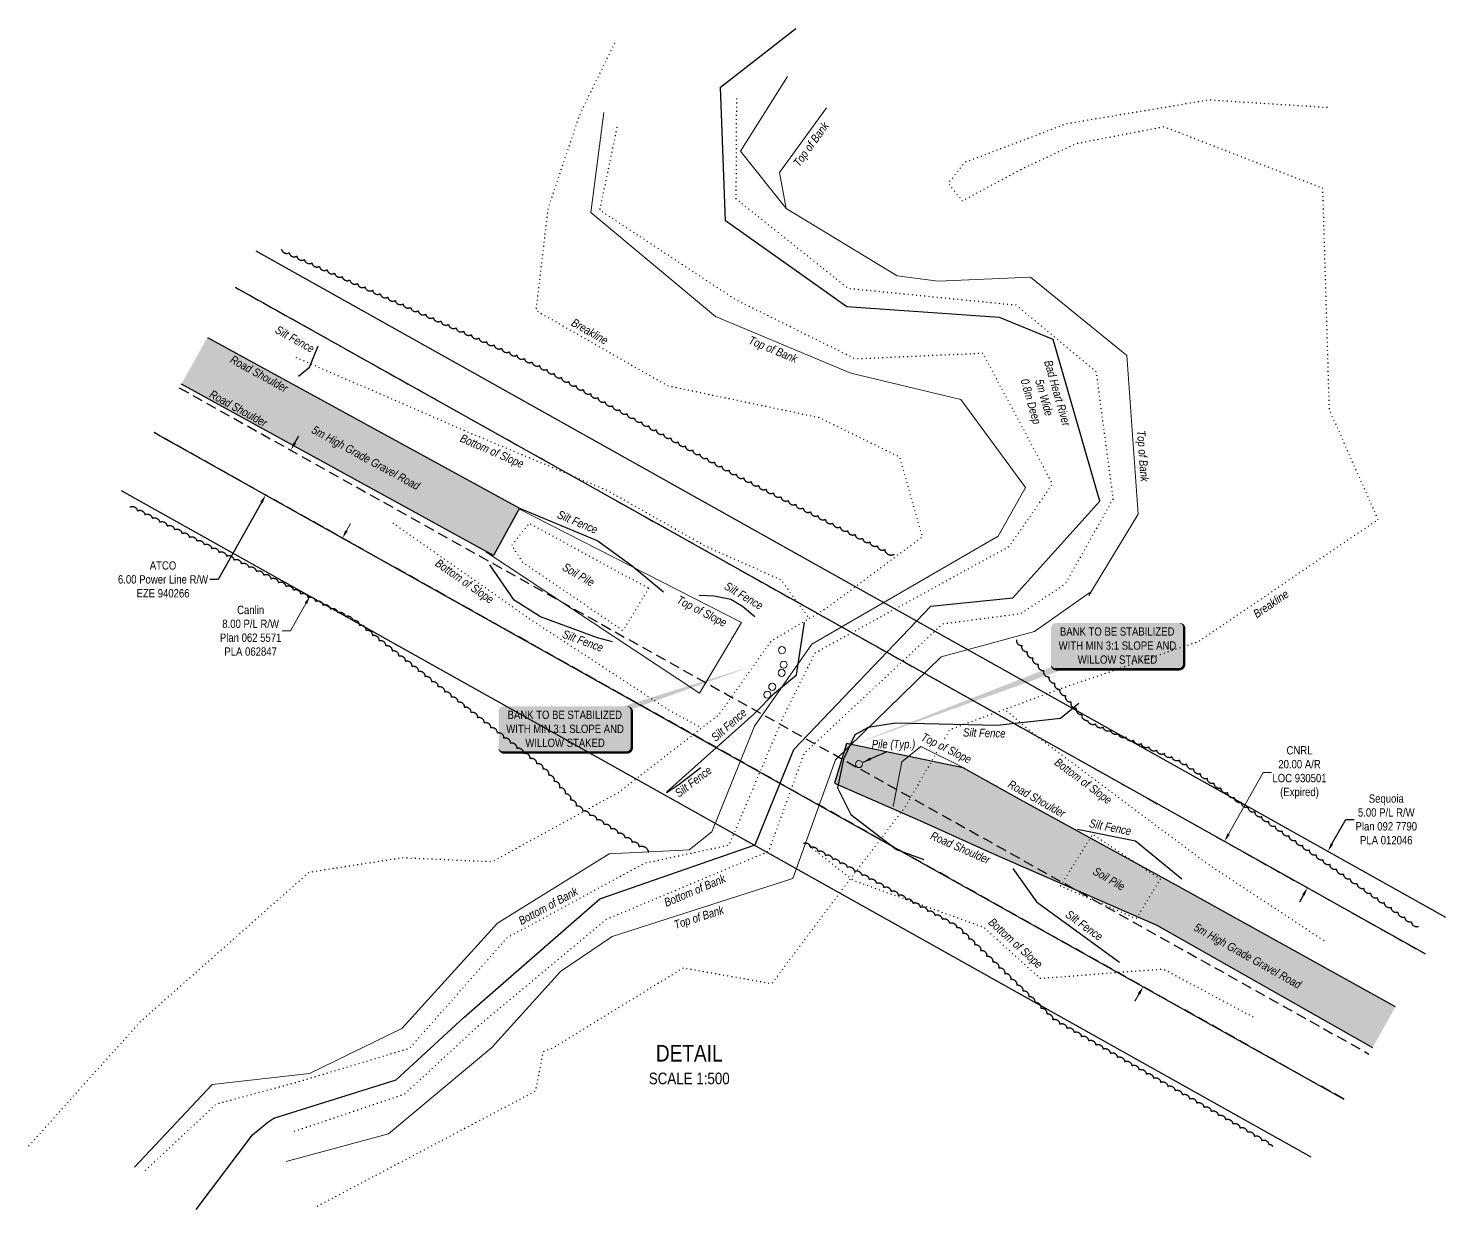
# Model space of a CAD drawing. Extents: x 399328 to 402848, y 6150264 to 6152192.
# Drawn here: x 399328 to 401030, y 6150264 to 6151683 of the extents above; entities that cross this region are included whole.
import ezdxf

# ---------------------------------------------------------------- set-up
doc = ezdxf.new("R2010")
doc.units = 0
doc.header["$LTSCALE"] = 5
doc.header["$PDSIZE"] = 0.5
for name, pattern in [('0', [1, 1, 0]), ('foc-ACCESSROAD', [3.75, 2.5, -1.25]), ('foc-FLOWLINE', [3.75, 2.5, -1.25]), ('foc-TOPO', [1, 0.2, -0.8])]:
    doc.linetypes.add(name, pattern=pattern)
doc.layers.get('Defpoints').update_dxf_attribs({"color": 9})
for name, color, linetype in [('AS-FENCE', 48, 'foc-FENCE'), ('AS-ROADS', 254, 'Continuous'), ('C-AR', 13, 'foc-ACCESSROAD'), ('CG-NOTES', 7, 'Continuous'), ('DETAIL-T', 7, 'Continuous'), ('F-EZE', 190, 'foc-FLOWLINE'), ('F-RW', 190, 'Continuous'), ('T-BUSH', 110, '0'), ('T-CREEK', 160, 'Continuous'), ('T-LOW-AREA', 48, 'foc-TOPO'), ('T-WATER-T', 170, 'Continuous')]:
    doc.layers.add(name, color=color, linetype=linetype)
for name, color, linetype, lineweight in [('AS-GENERAL', 48, 'Continuous', 18), ('C-AR-T', 13, 'Continuous', 9), ('F-RW-T', 190, 'Continuous', 9), ('T-TEXT', 48, 'Continuous', 18)]:
    doc.layers.add(name, color=color, linetype=linetype, lineweight=lineweight)
doc.styles.add('175L', font='ARIALN.TTF', dxfattribs={"height": 20})
doc.styles.add('80', font='ARIALN.TTF', dxfattribs={"height": 10})
doc.styles.add('80CG', font='ARIALN.TTF', dxfattribs={"height": 10})
doc.styles.add('foc-LtypeFont', font='ARIALN.TTF', dxfattribs={"height": 7.35})
doc.linetypes.add('foc-FENCE', pattern='A,10,-1,["X",foc-LtypeFont,S=0.2,R=0,X=-0.625,Y=-0.75],-1.24', length=12.24)
doc.linetypes.add('foc-TOPO-flowdirection-NOLINE', pattern='A,0,[">",foc-LtypeFont,S=0.3,R=0,X=0,Y=-0.945],-20,[">",foc-LtypeFont,S=0.3,R=0,X=0,Y=-0.945],0', length=20)
doc.dimstyles.new('Compass 5 000', dxfattribs={"dimscale": 5, "dimtxt": 9, "dimasz": 2, "dimexe": 0.2, "dimexo": 0.0625, "dimgap": 0.5, "dimtad": 0, "dimtih": 1, "dimtoh": 1, "dimzin": 0, "dimdsep": 46, "dimtxsty": '80CG', "dimcen": 0.1, "dimse1": 1, "dimse2": 1, "dimclrd": 256, "dimclrt": 256, "dimaunit": 1, "dimadec": 4, "dimazin": 0, "dimtfac": 0.06, "dimtofl": 0, "dimtmove": 0, "dimatfit": 1, "dimfxl": 0.2, "dimtolj": 1, "dimtzin": 0, "dimlwd": -1, "dimarcsym": 0})

# ---------------------------------------------------------------- blocks, each defined once
blk = doc.blocks.new('*D460')
at = {"layer": 'Defpoints', "color": 0, "transparency": 16777216}
for p in [(399677.1, 6151373.3), (399652.6, 6151329.6), (400888.6, 6150694.6)]:
    blk.add_point(p, dxfattribs=at)
at = {"layer": 'F-RW', "transparency": 16777216}
for p, q in [((400893.4, 6150703.4), (400910, 6150732.9)), ((400910, 6150732.9), (400920, 6150732.9)), ((400859.2, 6150642.2), (400854.3, 6150633.5))]:
    blk.add_line(p, q, dxfattribs=at)
for points in [[(400892, 6150704.2), (400894.9, 6150702.6), (400888.6, 6150694.6)], [(400857.7, 6150643), (400860.6, 6150641.4), (400864.1, 6150651)]]:
    blk.add_solid(points, dxfattribs=at)
at = {"layer": 'F-RW', "transparency": 16777216, "insert": (400958.7, 6150732.9), "char_height": 10, "attachment_point": 5, "style": '80CG'}
blk.add_mtext('\\A1;Sequoia\\P5.00 P/L R/W\\PPlan 092 7790\\PPLA 012046', dxfattribs=at)
blk = doc.blocks.new('*D461')
at = {"layer": 'C-AR-T', "transparency": 16777216}
for p, q in [((400769.4, 6150715.3), (400810.9, 6150789.4)), ((400810.9, 6150789.4), (400820.9, 6150789.4)), ((400661.8, 6150523.3), (400656.9, 6150514.6))]:
    blk.add_line(p, q, dxfattribs=at)
for points in [[(400767.9, 6150716.1), (400770.8, 6150714.5), (400764.5, 6150706.5)], [(400660.4, 6150524.2), (400663.3, 6150522.5), (400666.7, 6150532.1)]]:
    blk.add_solid(points, dxfattribs=at)
at = {"layer": 'Defpoints', "color": 0, "transparency": 16777216}
for p in [(399807.5, 6151242.8), (399709.7, 6151068.4), (400764.5, 6150706.5)]:
    blk.add_point(p, dxfattribs=at)
at = {"layer": 'C-AR-T', "transparency": 16777216, "insert": (400854.5, 6150789.4), "char_height": 10, "attachment_point": 5, "style": '80CG'}
blk.add_mtext('\\A1;CNRL\\P20.00 A/R\\PLOC 930501\\P(Expired)', dxfattribs=at)
blk = doc.blocks.new('*D462')
at = {"layer": 'Defpoints', "color": 0, "transparency": 16777216}
for p in [(399681.5, 6151084.2), (399642.4, 6151014.4), (399666.2, 6151001.1)]:
    blk.add_point(p, dxfattribs=at)
at = {"layer": 'F-RW-T', "transparency": 16777216}
for p, q in [((399710.2, 6151079.6), (399715.1, 6151088.3)), ((399661.3, 6150992.4), (399642.9, 6150959.5)), ((399642.9, 6150959.5), (399632.9, 6150959.5))]:
    blk.add_line(p, q, dxfattribs=at)
for points in [[(399708.7, 6151080.4), (399711.6, 6151078.8), (399705.3, 6151070.8)], [(399659.9, 6150993.2), (399662.8, 6150991.6), (399666.2, 6151001.1)]]:
    blk.add_solid(points, dxfattribs=at)
at = {"layer": 'F-RW-T', "transparency": 16777216, "insert": (399595, 6150959.5), "char_height": 10, "attachment_point": 5, "style": '80CG'}
blk.add_mtext('\\A1;Canlin\\P8.00 P/L R/W\\PPlan 062 5571\\PPLA 062847', dxfattribs=at)
blk = doc.blocks.new('*D463')
at = {"layer": 'Defpoints', "color": 0, "transparency": 16777216}
for p in [(399567.3, 6151218.9), (399537.1, 6151165.1), (399613, 6151122.6)]:
    blk.add_point(p, dxfattribs=at)
at = {"layer": 'F-RW', "transparency": 16777216}
for p, q in [((399648, 6151185.1), (399652.9, 6151193.8)), ((399608.1, 6151113.8), (399556.2, 6151021.2)), ((399556.2, 6151021.2), (399546.2, 6151021.2))]:
    blk.add_line(p, q, dxfattribs=at)
for points in [[(399646.6, 6151185.9), (399649.5, 6151184.3), (399643.2, 6151176.4)], [(399606.7, 6151114.7), (399609.6, 6151113), (399613, 6151122.6)]]:
    blk.add_solid(points, dxfattribs=at)
at = {"layer": 'F-RW', "transparency": 16777216, "insert": (399489.8, 6151021.2), "char_height": 10, "attachment_point": 5, "style": '80CG'}
blk.add_mtext('\\A1;ATCO\\P6.00 Power Line R/W\\PEZE 940266', dxfattribs=at)
blk = doc.blocks.new('*U465')
h = blk.add_hatch(color=254)
edge = h.paths.add_edge_path()
edge.add_line((-74, -28.5), (74, -28.5))
edge.add_arc((74, -22.5), 6, 270, 360)
edge.add_line((80, -22.5), (80, 21))
edge.add_arc((74, 21), 6, 0, 90)
edge.add_line((74, 27), (-74, 27))
edge.add_arc((-74, 21), 6, 90, 180)
edge.add_line((-80, 21), (-80, -22.5))
edge.add_arc((-74, -22.5), 6, 180, 270)
at = {"color": 1, "flags": 128}
blk.add_lwpolyline([(-74, -28.5, 3, 3, 0), (74, -28.5, 3, 3, 0.414214), (80, -22.5, 3, 3, 0), (80, 21, 3, 0, 0.414214), (74, 27, 0, 0, 0), (-74, 27, 0, 0, 0.414214), (-80, 21, 0, 0, 0), (-80, -22.5, 0, 3, 0.414214)], format="xyseb", close=True, dxfattribs=at)
blk.add_lwpolyline([(-321.8, -120.8, 0, 10, 0), (0, 0, 5, 5, 0)], format="xyseb", dxfattribs=at)
at = {"color": 1, "style": '80'}
blk.add_attdef('ENTER_TEXT_001', (-36.3, -5), '', height=10, dxfattribs=at)
blk = doc.blocks.new('*U466')
h = blk.add_hatch(color=254)
edge = h.paths.add_edge_path()
edge.add_line((-74, -28.5), (74, -28.5))
edge.add_arc((74, -22.5), 6, 270, 360)
edge.add_line((80, -22.5), (80, 21))
edge.add_arc((74, 21), 6, 0, 90)
edge.add_line((74, 27), (-74, 27))
edge.add_arc((-74, 21), 6, 90, 180)
edge.add_line((-80, 21), (-80, -22.5))
edge.add_arc((-74, -22.5), 6, 180, 270)
at = {"color": 1, "flags": 128}
blk.add_lwpolyline([(226.7, 76.1, 0, 10, 0), (0, 0, 5, 5, 0)], format="xyseb", dxfattribs=at)
blk.add_lwpolyline([(-74, -28.5, 3, 3, 0), (74, -28.5, 3, 3, 0.414214), (80, -22.5, 3, 3, 0), (80, 21, 3, 0, 0.414214), (74, 27, 0, 0, 0), (-74, 27, 0, 0, 0.414214), (-80, 21, 0, 0, 0), (-80, -22.5, 0, 3, 0.414214)], format="xyseb", close=True, dxfattribs=at)
at = {"color": 1, "style": '80'}
blk.add_attdef('ENTER_TEXT_001', (-36.3, -5), '', height=10, dxfattribs=at)

msp = doc.modelspace()

# ---------------------------------------------------------------- hatches: boundary and pattern name
at = {"layer": 'AS-ROADS'}
h = msp.add_hatch(color=256, dxfattribs=at)
h.dxf.hatch_style = 1
h.paths.add_polyline_path([(399917.662, 6151106.666), (399543.1, 6151311.674), (399511.868, 6151255.94), (399886.792, 6151050.076)])
h = msp.add_hatch(color=256, dxfattribs=at)
h.dxf.hatch_style = 1
h.paths.add_polyline_path([(400519.502, 6150756.306), (400450.482, 6150794.896), (400310.708, 6150824.106), (400296.236, 6150776.266), (400399.292, 6150731.086), (400487.982, 6150691.166), (400683.052, 6150605.766), (400942.262, 6150458.813), (400969.755, 6150507.889), (400709.842, 6150651.796)])

# ---------------------------------------------------------------- linework, layer by layer
at = {"layer": 'AS-FENCE', "flags": 128}
for points in [[(399652.412, 6151265.506), (399665.772, 6151276.046), (399676.282, 6151301.906)], [(399917.782, 6151106.946), (400011.742, 6151067.586), (400053.252, 6151037.626), (400090.972, 6151006.456)], [(400029.672, 6150946.376), (400011.562, 6150951.106), (399942.962, 6150976.426), (399911.592, 6150996.266), (399882.242, 6151038.556)], [(400133.432, 6151002.266), (400151.752, 6151001.336), (400171.602, 6150997.386), (400185.822, 6150988.916), (400200.532, 6150976.536)], [(400094.762, 6150766.236), (400199.332, 6150859.536), (400224.162, 6150884.436), (400250.682, 6150906.466), (400260.052, 6150969.386)], [(400589.392, 6150871.966), (400567.672, 6150854.266), (400491.362, 6150845.576), (400369.382, 6150848.706), (400336.552, 6150843.466), (400320.712, 6150834.716), (400307.002, 6150805.356), (400299.582, 6150770.966), (400315.602, 6150739.026), (400370.592, 6150696.736), (400403.502, 6150684.926)], [(400094.522, 6150765.426), (400107.892, 6150774.246), (400135.502, 6150795.326)], [(400713.042, 6150661.116), (400657.372, 6150706.816), (400587.842, 6150720.846)], [(400510.152, 6150673.836), (400538.672, 6150634.056), (400638.432, 6150561.646)]]:
    msp.add_lwpolyline(points, dxfattribs=at)
at = {"layer": 'AS-GENERAL', "flags": 128}
for points in [[(400239.532, 6151625.356), (400183.142, 6151535.716), (400238.272, 6151466.916), (400371.382, 6151385.866), (400420.652, 6151379.336), (400531.632, 6151384.356), (400647.152, 6151290.056), (400660.892, 6151099.666), (400601.552, 6151001.856)], [(399455.362, 6150315.116), (399548.872, 6150414.356), (399665.712, 6150427.726), (399776.662, 6150481.576), (399891.552, 6150608.206), (400025.452, 6150691.406), (400121.492, 6150696.576), (400148.792, 6150717.866), (400200.152, 6150844.966), (400268.722, 6150943.316), (400492.682, 6151073.206), (400525.302, 6151131.696), (400447.742, 6151237.496), (400315.662, 6151268.776), (400153.122, 6151336.986), (400003.392, 6151462.146), (400019.032, 6151582.166)], [(400286.332, 6151587.696), (400230.182, 6151510.106), (400238.102, 6151466.726)], [(399917.112, 6151105.996), (400184.252, 6150969.476), (400134.112, 6150884.386), (399877.592, 6151054.286)], [(399637.752, 6150322.006), (399760.692, 6150355.036), (399884.812, 6150458.866), (399967.042, 6150550.366), (400029.042, 6150592.316), (400246.142, 6150661.776), (400297.442, 6150804.546), (400424.072, 6150928.216), (400536.462, 6150958.596), (400602.862, 6151005.416)], [(400450.722, 6150795.336), (400399.742, 6150820.606), (400376.822, 6150802.046), (400366.662, 6150748.266)]]:
    msp.add_lwpolyline(points, dxfattribs=at)
at = {"layer": 'AS-GENERAL'}
for centre in [(400233.022, 6150936.216), (400235.062, 6150918.746), (400232.632, 6150908.996), (400215.442, 6150882.816), (400221.312, 6150892.186), (400325.442, 6150799.376)]:
    msp.add_circle(centre, 4.233, dxfattribs=at)
at = {"layer": 'AS-ROADS', "flags": 128}
for points in [[(399543.1, 6151311.674), (399917.662, 6151106.666), (399886.792, 6151050.076), (399511.868, 6151255.94)], [(400969.755, 6150507.889), (400709.842, 6150651.796), (400519.502, 6150756.306), (400450.482, 6150794.896), (400310.708, 6150824.106), (400296.236, 6150776.266), (400399.292, 6150731.086), (400487.982, 6150691.166), (400683.052, 6150605.766), (400942.262, 6150458.813)]]:
    msp.add_lwpolyline(points, dxfattribs=at)
at = {"layer": 'C-AR', "flags": 128}
for points in [[(399576.932, 6151372.046), (401005.413, 6150571.539)], [(400907.667, 6150397.06), (400108.09, 6150845.122), (399479.159, 6151197.572)]]:
    msp.add_lwpolyline(points, dxfattribs=at)
at = {"layer": 'F-EZE'}
for points in [[(399509.309, 6151251.373), (400937.939, 6150451.097)], [(400907.667, 6150397.06), (400108.09, 6150845.122), (399479.159, 6151197.572)]]:
    msp.add_lwpolyline(points, dxfattribs=at)
at = {"layer": 'F-RW'}
for points in [[(399601.408, 6151415.723), (401029.99, 6150615.41)], [(401005.413, 6150571.539), (399576.932, 6151372.046)], [(399479.159, 6151197.572), (400108.09, 6150845.122), (400907.667, 6150397.06)], [(400868.582, 6150327.291), (399440.067, 6151127.812)]]:
    msp.add_lwpolyline(points, dxfattribs=at)
at = {"layer": 'T-BUSH', "flags": 128}
for points in [[(399632.083, 6151417.781, 0.52056705), (399641.198, 6151413.677, 0.52056705), (399650.313, 6151409.573, 0.52056705), (399659.428, 6151405.47, 0.52056705), (399668.543, 6151401.366, 0.52056705), (399677.658, 6151397.263, 0.52056705), (399686.773, 6151393.159, 0.52056705), (399695.888, 6151389.056, 0.52056705), (399705.003, 6151384.952, 0.52056705), (399714.118, 6151380.849, 0.52056705), (399723.233, 6151376.745, 0.52056705), (399732.348, 6151372.642, 0.52056705), (399741.463, 6151368.538, 0.52056705), (399750.578, 6151364.435, 0.52056705), (399759.693, 6151360.331, 0.52056705), (399768.808, 6151356.227, 0.52056705), (399777.923, 6151352.124, 0.52056705), (399787.038, 6151348.02, 0.52056705), (399796.153, 6151343.917, 0.52056705), (399805.268, 6151339.813, 0.52056705), (399814.383, 6151335.71, 0.52056705), (399823.498, 6151331.606, 0.52056705), (399832.613, 6151327.503, 0.52056705), (399841.728, 6151323.399, 0.52056705), (399850.843, 6151319.296, 0.52056705), (399859.958, 6151315.192, 0.52056705), (399869.073, 6151311.089, 0.52056705), (399878.187, 6151306.985, 0.52056705), (399887.302, 6151302.881, 0.52056705), (399896.417, 6151298.778, 0.52056705), (399905.532, 6151294.674, 0.52056705), (399914.647, 6151290.571, 0.52056705), (399923.762, 6151286.467, 0.52056705), (399932.877, 6151282.364, 0.52056705), (399941.985, 6151278.246, 0.52056705), (399950.734, 6151273.41, 0.52056705), (399959.482, 6151268.574, 0.52056705), (399968.23, 6151263.738, 0.52056705), (399976.979, 6151258.901, 0.52056705), (399985.727, 6151254.065, 0.52056705), (399994.475, 6151249.229, 0.52056705), (400003.224, 6151244.393, 0.52056705), (400011.972, 6151239.557, 0.52056705), (400020.72, 6151234.721, 0.52056705), (400029.469, 6151229.885, 0.52056705), (400038.217, 6151225.049, 0.52056705), (400046.965, 6151220.212, 0.52056705), (400055.714, 6151215.376, 0.52056705), (400064.462, 6151210.54, 0.52056705), (400073.211, 6151205.704, 0.52056705), (400081.959, 6151200.868, 0.52056705), (400090.707, 6151196.032, 0.52056705), (400099.456, 6151191.196, 0.52056705), (400108.204, 6151186.359, 0.52056705), (400116.952, 6151181.523, 0.52056705), (400125.701, 6151176.687, 0.52056705), (400134.449, 6151171.851, 0.52056705), (400143.197, 6151167.015, 0.52056705), (400151.946, 6151162.179, 0.52056705), (400160.694, 6151157.343, 0.52056705), (400169.442, 6151152.507, 0.52056705), (400178.213, 6151147.712, 0.52056705), (400187.124, 6151143.182, 0.52056705), (400196.034, 6151138.651, 0.52056705), (400204.945, 6151134.121, 0.52056705), (400213.855, 6151129.591, 0.52056705), (400222.766, 6151125.06, 0.52056705), (400231.676, 6151120.53, 0.52056705), (400240.587, 6151115.999, 0.52056705), (400249.497, 6151111.469, 0.52056705), (400258.408, 6151106.938, 0.52056705), (400267.318, 6151102.408, 0.52056705), (400276.228, 6151097.877, 0.52056705), (400285.139, 6151093.347, 0.52056705), (400294.049, 6151088.816, 0.52056705), (400302.96, 6151084.286, 0.52056705), (400311.87, 6151079.755, 0.52056705), (400320.781, 6151075.225, 0.52056705), (400329.691, 6151070.695, 0.52056705), (400338.602, 6151066.164, 0.52056705), (400347.512, 6151061.634, 0.52056705), (400356.423, 6151057.103, 0.52056705), (400367.661, 6151051.389, 0.52056705)], [(399450.162, 6151108.063, -0.52056705), (399459.071, 6151103.53, -0.52056705), (399467.98, 6151098.997, -0.52056705), (399476.89, 6151094.464, -0.52056705), (399485.799, 6151089.931, -0.52056705), (399494.708, 6151085.398, -0.52056705), (399503.617, 6151080.865, -0.52056705), (399512.526, 6151076.332, -0.52056705), (399521.436, 6151071.799, -0.52056705), (399530.345, 6151067.266, -0.52056705), (399539.254, 6151062.733, -0.52056705), (399548.163, 6151058.2, -0.52056705), (399557.072, 6151053.667, -0.52056705), (399565.982, 6151049.134, -0.52056705), (399574.891, 6151044.601, -0.52056705), (399583.8, 6151040.068, -0.52056705), (399592.709, 6151035.535, -0.52056705), (399601.618, 6151031.002, -0.52056705), (399610.528, 6151026.469, -0.52056705), (399619.437, 6151021.936, -0.52056705), (399628.346, 6151017.403, -0.52056705), (399637.255, 6151012.87, -0.52056705), (399646.164, 6151008.337, -0.52056705), (399655.074, 6151003.804, -0.52056705), (399663.983, 6150999.271, -0.52056705), (399672.892, 6150994.739, -0.52056705), (399681.801, 6150990.206, -0.52056705), (399690.711, 6150985.673, -0.52056705), (399699.62, 6150981.14, -0.52056705), (399708.529, 6150976.607, -0.52056705), (399717.438, 6150972.074, -0.52056705), (399725.462, 6150966.15, -0.52056705), (399733.341, 6150959.997, -0.52056705), (399741.219, 6150953.845, -0.52056705), (399749.098, 6150947.693, -0.52056705), (399756.976, 6150941.54, -0.52056705), (399764.855, 6150935.388, -0.52056705), (399772.733, 6150929.236, -0.52056705), (399780.612, 6150923.084, -0.52056705), (399788.49, 6150916.931, -0.52056705), (399796.369, 6150910.779, -0.52056705), (399804.247, 6150904.627, -0.52056705), (399812.126, 6150898.474, -0.52056705), (399820.004, 6150892.322, -0.52056705), (399827.883, 6150886.17, -0.52056705), (399835.761, 6150880.018, -0.52056705), (399843.64, 6150873.865, -0.52056705), (399851.519, 6150867.713, -0.52056705), (399859.397, 6150861.561, -0.52056705), (399867.276, 6150855.409, -0.52056705), (399875.154, 6150849.256, -0.52056705), (399883.033, 6150843.104, -0.52056705), (399890.911, 6150836.952, -0.52056705), (399898.79, 6150830.799, -0.52056705), (399906.668, 6150824.647, -0.52056705), (399914.547, 6150818.495, -0.52056705), (399922.425, 6150812.343, -0.52056705), (399930.304, 6150806.19, -0.52056705), (399938.182, 6150800.038, -0.52056705), (399945.985, 6150793.805, -0.52056705), (399952.619, 6150786.327, -0.52056705), (399959.253, 6150778.85, -0.52056705), (399965.887, 6150771.373, -0.52056705), (399972.521, 6150763.895, -0.52056705), (399979.155, 6150756.418, -0.52056705), (399985.789, 6150748.94, -0.52056705), (399993.678, 6150742.939, -0.52056705), (400002.128, 6150737.599, -0.52056705), (400010.578, 6150732.258, -0.52056705), (400019.028, 6150726.918, -0.52056705), (400027.478, 6150721.578, -0.52056705), (400035.928, 6150716.237, -0.52056705), (400044.378, 6150710.897, -0.52056705), (400052.828, 6150705.557, -0.52056705), (400061.278, 6150700.216, -0.52056705), (400072.6, 6150693.061, -0.52056705)], [(400997.494, 6150604.051, -0.52056705), (400989.311, 6150609.792, -0.52056705), (400981.128, 6150615.533, -0.52056705), (400972.945, 6150621.274, -0.52056705), (400964.762, 6150627.015, -0.52056705), (400956.578, 6150632.756, -0.52056705), (400948.395, 6150638.496, -0.52056705), (400940.212, 6150644.237, -0.52056705), (400932.029, 6150649.978, -0.52056705), (400923.846, 6150655.719, -0.52056705), (400915.663, 6150661.46, -0.52056705), (400907.48, 6150667.201, -0.52056705), (400899.297, 6150672.942, -0.52056705), (400891.113, 6150678.683, -0.52056705), (400882.93, 6150684.424, -0.52056705), (400874.747, 6150690.165, -0.52056705), (400866.564, 6150695.906, -0.52056705), (400858.381, 6150701.647, -0.52056705), (400850.198, 6150707.387, -0.52056705), (400842.015, 6150713.128, -0.52056705), (400833.831, 6150718.869, -0.52056705), (400825.648, 6150724.61, -0.52056705), (400817.465, 6150730.351, -0.52056705), (400809.282, 6150736.092, -0.52056705), (400801.099, 6150741.833, -0.52056705), (400792.916, 6150747.574, -0.52056705), (400784.733, 6150753.315, -0.52056705), (400776.549, 6150759.056, -0.52056705), (400768.366, 6150764.797, -0.52056705), (400760.183, 6150770.538, -0.52056705), (400752, 6150776.278, -0.52056705), (400743.817, 6150782.019, -0.52056705), (400735.634, 6150787.76, -0.52056705), (400727.451, 6150793.501, -0.52056705), (400719.267, 6150799.242, -0.52056705), (400710.561, 6150804.046, -0.52056705), (400701.381, 6150808.002, -0.52056705), (400692.201, 6150811.958, -0.52056705), (400683.021, 6150815.914, -0.52056705), (400673.841, 6150819.87, -0.52056705), (400664.661, 6150823.827, -0.52056705), (400655.481, 6150827.783, -0.52056705), (400646.302, 6150831.739, -0.52056705), (400637.122, 6150835.695, -0.52056705), (400627.942, 6150839.651, -0.52056705), (400618.762, 6150843.608, -0.52056705), (400609.582, 6150847.564, -0.52056705), (400600.402, 6150851.52, -0.52056705), (400593.5, 6150858.593, -0.52056705), (400586.942, 6150866.138, -0.52056705), (400580.385, 6150873.682, -0.52056705), (400573.827, 6150881.227, -0.52056705), (400567.269, 6150888.771, -0.52056705), (400560.712, 6150896.316, -0.52056705), (400554.154, 6150903.86, -0.52056705), (400547.597, 6150911.405, -0.52056705), (400541.039, 6150918.949, -0.52056705), (400534.481, 6150926.494, -0.52056705), (400527.924, 6150934.038, -0.52056705), (400521.366, 6150941.583, -0.52056705), (400515.185, 6150948.693, -0.52056705)], [(400258.694, 6150703.994, -0.52056705), (400267.466, 6150699.202, -0.52056705), (400276.238, 6150694.409, -0.52056705), (400285.01, 6150689.616, -0.52056705), (400293.783, 6150684.823, -0.52056705), (400302.555, 6150680.03, -0.52056705), (400311.327, 6150675.237, -0.52056705), (400320.099, 6150670.444, -0.52056705), (400328.871, 6150665.651, -0.52056705), (400337.643, 6150660.858, -0.52056705), (400346.415, 6150656.065, -0.52056705), (400355.187, 6150651.273, -0.52056705), (400363.959, 6150646.48, -0.52056705), (400372.732, 6150641.687, -0.52056705), (400381.504, 6150636.894, -0.52056705), (400390.276, 6150632.101, -0.52056705), (400399.048, 6150627.308, -0.52056705), (400407.82, 6150622.515, -0.52056705), (400416.592, 6150617.722, -0.52056705), (400425.364, 6150612.929, -0.52056705), (400434.136, 6150608.136, -0.52056705), (400442.793, 6150603.186, -0.52056705), (400450, 6150596.259, -0.52056705), (400457.207, 6150589.333, -0.52056705), (400464.414, 6150582.406, -0.52056705), (400471.621, 6150575.479, -0.52056705), (400478.828, 6150568.552, -0.52056705), (400486.035, 6150561.625, -0.52056705), (400493.242, 6150554.698, -0.52056705), (400500.449, 6150547.771, -0.52056705), (400507.656, 6150540.844, -0.52056705), (400514.862, 6150533.917, -0.52056705), (400522.069, 6150526.99, -0.52056705), (400529.276, 6150520.063, -0.52056705), (400536.483, 6150513.136, -0.52056705), (400543.69, 6150506.21, -0.52056705), (400550.897, 6150499.283, -0.52056705), (400558.104, 6150492.356, -0.52056705), (400566.513, 6150487.03, -0.52056705), (400575.174, 6150482.037, -0.52056705), (400583.834, 6150477.045, -0.52056705), (400592.494, 6150472.052, -0.52056705), (400601.154, 6150467.06, -0.52056705), (400609.814, 6150462.068, -0.52056705), (400618.474, 6150457.075, -0.52056705), (400627.134, 6150452.083, -0.52056705), (400635.795, 6150447.091, -0.52056705), (400644.455, 6150442.098, -0.52056705), (400653.115, 6150437.106, -0.52056705), (400661.775, 6150432.114, -0.52056705), (400670.435, 6150427.121, -0.52056705), (400679.095, 6150422.129, -0.52056705), (400687.756, 6150417.136, -0.52056705), (400696.416, 6150412.144, -0.52056705), (400705.076, 6150407.152, -0.52056705), (400713.736, 6150402.159, -0.52056705), (400722.396, 6150397.167, -0.52056705), (400731.056, 6150392.175, -0.52056705), (400739.716, 6150387.182, -0.52056705), (400748.377, 6150382.19, -0.52056705), (400757.037, 6150377.197, -0.52056705), (400765.697, 6150372.205, -0.52056705), (400774.357, 6150367.213, -0.52056705), (400783.017, 6150362.22, -0.52056705), (400791.677, 6150357.228, -0.52056705), (400800.337, 6150352.236, -0.52056705), (400808.998, 6150347.243, -0.52056705), (400817.658, 6150342.251, -0.52056705), (400822.034, 6150339.728, -0.52056705)]]:
    msp.add_lwpolyline(points, format="xyb", dxfattribs=at)
at = {"layer": 'T-CREEK', "linetype": 'foc-TOPO-flowdirection-NOLINE', "flags": 128}
msp.add_lwpolyline([(399529.691, 6150264.147), (399597.107, 6150354.041), (399615.722, 6150369.419), (399622.732, 6150373.876), (399769.772, 6150419.976), (399851.292, 6150495.236), (400014.482, 6150637.486), (400200.902, 6150702.206), (400247.372, 6150816.796), (400411.842, 6150989.246), (400510.082, 6150998.986), (400614.792, 6151115.256), (400558.712, 6151309.326), (400494.172, 6151335.766), (400310.912, 6151348.576), (400165.162, 6151452.096), (400159.202, 6151612.426), (400249.611, 6151683.186)], dxfattribs=at)
at = {"layer": 'T-CREEK'}
msp.add_lwpolyline([(399529.691, 6150264.147), (399597.107, 6150354.041), (399615.722, 6150369.419), (399622.732, 6150373.876), (399769.772, 6150419.976), (399851.292, 6150495.236), (400014.482, 6150637.486), (400200.902, 6150702.206), (400247.372, 6150816.796), (400411.842, 6150989.246), (400510.082, 6150998.986), (400614.792, 6151115.256), (400558.712, 6151309.326), (400494.172, 6151335.766), (400310.912, 6151348.576), (400165.162, 6151452.096), (400159.202, 6151612.426), (400249.611, 6151683.186)], dxfattribs=at)
at = {"layer": 'T-LOW-AREA', "flags": 128}
for points in [[(400032.032, 6151665.546), (399989.552, 6151578.446), (399951.972, 6151466.466), (399937.512, 6151344.406), (400095.402, 6151254.046), (400277.592, 6151215.786), (400374.072, 6151168.446), (400401.432, 6151072.076), (400284.712, 6150985.356), (400220.282, 6150947.356), (400156.992, 6150858.446), (400037.312, 6150765.646), (399884.642, 6150681.926), (399776.552, 6150686.616), (399664.892, 6150669.166), (399462.762, 6150490.206), (399328.082, 6150340.056)], [(400178.322, 6151599.086), (400177.722, 6151478.406), (400312.232, 6151370.956), (400513.882, 6151350.916), (400610.112, 6151270.896), (400630.562, 6151117.776), (400572.972, 6151015.496), (400519.272, 6150979.746), (400425.642, 6150967.506), (400259.462, 6150812.096), (400216.752, 6150694.256), (400021.792, 6150612.556), (399867.962, 6150484.446), (399779.302, 6150402.586), (399644.282, 6150356.876)], [(400888.052, 6151587.906), (400745.692, 6151596.986), (400574.462, 6151568.356), (400452.462, 6151522.006), (400432.782, 6151496.966), (400449.432, 6151475.926), (400524.272, 6151515.846), (400586.632, 6151544.916), (400691.692, 6151565.116), (400882.122, 6151491.376), (400890.002, 6151225.276), (400948.792, 6151093.006), (400732.802, 6150946.376), (400573.762, 6150891.956), (400434.322, 6150840.546), (400380.692, 6150747.446), (400298.682, 6150640.076), (400220.672, 6150535.386), (400114.342, 6150554.326), (399958.232, 6150458.496), (399945.972, 6150453.546), (399936.912, 6150406.436), (399673.022, 6150267.166)], [(399468.412, 6150310.936), (399553.762, 6150391.136), (399651.072, 6150417.496), (399786.162, 6150458.246), (399903.172, 6150590.916), (400067.982, 6150680.476), (400169.582, 6150702.196), (400235.392, 6150857.606), (400272.912, 6150932.886), (400506.232, 6151061.226), (400557.932, 6151135.956), (400474.382, 6151292.676), (400321.392, 6151285.936), (400177.782, 6151356.926), (400014.442, 6151464.686), (400035.292, 6151564.846)], [(400264.012, 6150976.536), (400232.152, 6151020.396), (400141.952, 6151060.606), (400022.992, 6151128.076), (399856.882, 6151197.646), (399649.592, 6151287.806)], [(399765.742, 6151089.056), (399930.522, 6150973.446), (400097.222, 6150864.406), (400136.542, 6150842.746)], [(400072.972, 6151010.596), (400041.952, 6150959.686), (399921.512, 6151041.816), (399908.542, 6151062.116), (399929.522, 6151088.656), (400072.972, 6151010.596)], [(400883.972, 6150587.126), (400743.322, 6150679.956), (400533.032, 6150837.376), (400500.832, 6150864.966)], [(400261.622, 6150704.236), (400318.562, 6150659.786), (400475.082, 6150603.526), (400542.812, 6150542.036), (400690.472, 6150553.356), (400800.282, 6150494.846)]]:
    msp.add_lwpolyline(points, dxfattribs=at)
msp.add_lwpolyline([(400567.482, 6150652.896), (400606.092, 6150715.036), (400687.292, 6150661.266), (400658.272, 6150613.586)], close=True, dxfattribs=at)

# ---------------------------------------------------------------- block references
at = {"layer": 'CG-NOTES', "color": 254, "true_color": 0xddb3d4}
ref = msp.add_blockref('*U466', (399972.695, 6150841.749), dxfattribs=dict(at, xscale=0.99960947, yscale=0.99960947, zscale=0.99960947))
ref.add_attrib('ENTER_TEXT_001', 'BANK TO BE STABILIZED', (399903.513, 6150853.588), dxfattribs={"layer": '0', "color": 1, "height": 9.99609, "style": '80'})
ref.add_attrib('ENTER_TEXT_002', 'WITH MIN 3:1 SLOPE AND', (399901.955, 6150836.751), dxfattribs={"layer": '0', "color": 1, "height": 9.99609, "style": '80'})
ref.add_attrib('ENTER_TEXT_003', 'WILLOW STAKED', (399924.862, 6150819.914), dxfattribs={"layer": '0', "color": 1, "height": 9.99609, "style": '80'})

# ---------------------------------------------------------------- texts
at = {"layer": 'DETAIL-T', "color": 3, "insert": (400121.682, 6150438.32), "char_height": 19.99219, "width": 116.92922, "attachment_point": 5, "style": '80CG'}
msp.add_mtext('DETAIL\\P{\\H0.7x;SCALE 1:500}', dxfattribs=at)
at = {"layer": 'T-LOW-AREA', "char_height": 9.99609, "attachment_point": 1, "style": '175L'}
for s, width, insert, rotation in [('\\pi0.76253;{\\fArial Narrow|b0|i1|c0|p34;Top of Bank}', 62.46986, (400245.258, 6151521.245), 54.107653), ('\\pi0.29886;{\\fArial Narrow|b0|i1|c0|p34;Breakline}', 47.55755, (399983.816, 6151335.44), 330.217616), ('\\pi0.76253;{\\fArial Narrow|b0|i1|c0|p34;Top of Bank}', 62.46986, (400195.119, 6151314.389), 337.234616), ('\\pi0.31932;{\\fArial Narrow|b0|i1|c0|p34;Road Shoulder}', 77.48446, (399573.848, 6151291.061), 331.306924), ('\\pi0.31932;{\\fArial Narrow|b0|i1|c0|p34;Road Shoulder}', 77.48446, (399548.99, 6151249.469), 331.306924), ('\\pi0.44887;{\\fArial Narrow|b0|i1|c0|p34;5m High Grade Gravel Road}', 145.69792, (399671.722, 6151206.678), 331.362348), ('\\pi0.29886;{\\fArial Narrow|b0|i1|c0|p34;Bottom of Slope}', 81.30971, (399849.284, 6151196.499), 336.493551), ('\\pi0.76253;{\\fArial Narrow|b0|i1|c0|p34;Top of Bank}', 62.46986, (400669.222, 6151201.432), 274.127746), ('\\pi0.45569;{\\fArial Narrow|b0|i1|c0|p34;Silt Fence}', 50.74184, (399965.7, 6151104.761), 337.271109), ('\\pi0.29886;{\\fArial Narrow|b0|i1|c0|p34;Bottom of Slope}', 81.30971, (399821.247, 6151046.756), 324.946418), ('\\pi0.45569;{\\fArial Narrow|b0|i1|c0|p34;Silt Fence}', 50.74184, (400167.548, 6151019.12), 329.220283), ('\\pi0.29886;{\\fArial Narrow|b0|i1|c0|p34;Breakline}', 47.55755, (400797.439, 6150982.437), 34.171564), ('\\pi0.76253;{\\fArial Narrow|b0|i1|c0|p34;Top of Slope}', 64.76092, (400109.491, 6151002.634), 332.931019), ('\\pi0.45569;{\\fArial Narrow|b0|i1|c0|p34;Silt Fence}', 50.74184, (399971.425, 6150961.148), 339.741088), ('\\pi0.45569;{\\fArial Narrow|b0|i1|c0|p34;Silt Fence}', 50.74184, (400146.57, 6150832.958), 41.74015), ('\\pi0.45569;{\\fArial Narrow|b0|i1|c0|p34;Silt Fence}', 50.74184, (400450.237, 6150842.502), 358.530116), ('\\pi0.29886;{\\fArial Narrow|b0|i1|c0|p34;Bottom of Slope}', 81.30971, (400565.02, 6150807.646), 323.182014), ('\\pi0.45569;{\\fArial Narrow|b0|i1|c0|p34;Silt Fence}', 50.74184, (400102.927, 6150766.58), 37.361426), ('\\pi0.31932;{\\fArial Narrow|b0|i1|c0|p34;Road Shoulder}', 77.48446, (400507.931, 6150780.986), 330.658738), ('\\pi0.45569;{\\fArial Narrow|b0|i1|c0|p34;Silt Fence}', 50.74184, (400602.876, 6150733.668), 348.59185), ('\\pi0.31932;{\\fArial Narrow|b0|i1|c0|p34;Road Shoulder}', 77.48446, (400413.996, 6150718.975), 336.356602), ('\\pi0.29886;{\\fArial Narrow|b0|i1|c0|p34;Bottom of Bank}', 79.01865, (400089.985, 6150636.946), 22.736624), ('\\pi0.29886;{\\fArial Narrow|b0|i1|c0|p34;Bottom of Bank}', 79.01865, (399915.175, 6150614.477), 28.52026), ('\\pi0.76253;{\\fArial Narrow|b0|i1|c0|p34;Top of Bank}', 62.46986, (400101.526, 6150610.608), 17.741799), ('\\pi0.29886;{\\fArial Narrow|b0|i1|c0|p34;Bottom of Slope}', 81.30971, (400486.606, 6150615.668), 317.764651), ('\\pi0.45569;{\\fArial Narrow|b0|i1|c0|p34;Silt Fence}', 50.74184, (400578.012, 6150624.949), 324.026278), ('\\pi0.44887;{\\fArial Narrow|b0|i1|c0|p34;5m High Grade Gravel Road}', 145.69792, (400731.016, 6150609.146), 330.658738)]:
    msp.add_mtext_dynamic_manual_height_columns(s, width=width, gutter_width=99.961, heights=[0], dxfattribs=dict(at, insert=insert, rotation=rotation))
at = {"layer": 'T-TEXT', "char_height": 9.99609, "attachment_point": 1, "style": '175L'}
for s, width, gutter_width, insert, rotation in [('\\pi0.45569;{\\fArial Narrow|b0|i1|c0|p34;Silt Fence}', 50.74184, 99.961, (399627.983, 6151326.924), 330.734144), ('\\pi0.45569;{\\fArial Narrow|b0|i1|c0|p34;Soil Pile}', 41.18896, 199.922, (399973.05, 6151041.863), 329.903282), ('\\pi0.45569;{\\fArial Narrow|b0|i1|c0|p34;Soil Pile}', 41.18896, 199.922, (400610.022, 6150676.595), 329.903282)]:
    msp.add_mtext_dynamic_manual_height_columns(s, width=width, gutter_width=gutter_width, heights=[0], dxfattribs=dict(at, insert=insert, rotation=rotation))
at = {"layer": 'T-TEXT', "insert": (400340.604, 6150828.43), "char_height": 9.99609, "attachment_point": 1, "style": '175L'}
msp.add_mtext_dynamic_manual_height_columns('\\pi0.29886;{\\fArial Narrow|b0|i1|c0|p34;Pile (Typ.)}', width=51.61462, gutter_width=99.961, heights=[0], dxfattribs=at)
at = {"layer": 'T-WATER-T', "insert": (400557.195, 6151285.837), "char_height": 9.99609, "attachment_point": 1, "rotation": 286.117596, "style": '175L'}
msp.add_mtext_dynamic_manual_height_columns('\\pi0.29886;{\\fArial Narrow|b0|i1|c0|p34;Bad Heart River \\P\\pi19.22394;5m Wide\\P\\pi13.79291;0.8m Deep}', width=82.5507, gutter_width=99.961, heights=[0], dxfattribs=at)

# ---------------------------------------------------------------- dimensions: what is measured, and where the dimension line sits
at = {"layer": 'F-RW'}
dim = msp.add_linear_dim(base=(399612.995, 6151122.57), p1=(399567.268, 6151218.906), p2=(399537.113, 6151165.094), angle=240.733928, text='ATCO\\P6.00 Power Line R/W\\PEZE 940266', dimstyle='Compass 5 000', dxfattribs=at)
dim.commit()
dim.dimension.update_dxf_attribs({"geometry": '*D463', "text_midpoint": (399489.83, 6151021.205), "dimtype": 161})
at = {"layer": 'F-RW-T'}
dim = msp.add_linear_dim(base=(399666.198, 6151001.091), p1=(399681.48, 6151084.192), p2=(399642.388, 6151014.434), angle=240.734293, text='Canlin\\P8.00 P/L R/W\\PPlan 062 5571\\PPLA 062847', dimstyle='Compass 5 000', dxfattribs=at)
dim.commit()
dim.dimension.update_dxf_attribs({"geometry": '*D462', "text_midpoint": (399594.961, 6150959.523), "dimtype": 161})

# ---------------------------------------------------------------- leaders
at = {"layer": 'T-TEXT', "path_type": 1}
msp.add_leader([(400330.514, 6150801.698), (400358.232, 6150814.19)], dimstyle='Compass 5 000', override={"dimgap": 0.5, "dimtad": 0}, dxfattribs=at)

# ---------------------------------------------------------------- next in the draw order: texts
at = {"layer": 'T-TEXT', "insert": (400402.949, 6150837.893), "char_height": 9.99609, "attachment_point": 1, "rotation": 333.633094, "style": '175L', "bg_fill": 3, "box_fill_scale": 1.15, "bg_fill_color": 256, "bg_fill_true_color": 256, "bg_fill_transparency": 0}
msp.add_mtext_dynamic_manual_height_columns('\\pi0.76253;{\\fArial Narrow|b0|i1|c0|p34;Top of Slope}', width=64.76092, gutter_width=99.961, heights=[0], dxfattribs=at)

# ---------------------------------------------------------------- next in the draw order: block references
at = {"layer": 'CG-NOTES', "color": 254, "true_color": 0xddb3d4}
ref = msp.add_blockref('*U465', (400636.002, 6150941.773), dxfattribs=dict(at, xscale=0.99960947, yscale=0.99960947, zscale=0.99960947))
ref.add_attrib('ENTER_TEXT_001', 'BANK TO BE STABILIZED', (400566.82, 6150953.612), dxfattribs={"layer": '0', "color": 1, "height": 9.99609, "style": '80'})
ref.add_attrib('ENTER_TEXT_002', 'WITH MIN 3:1 SLOPE AND', (400565.262, 6150936.775), dxfattribs={"layer": '0', "color": 1, "height": 9.99609, "style": '80'})
ref.add_attrib('ENTER_TEXT_003', 'WILLOW STAKED', (400588.17, 6150919.937), dxfattribs={"layer": '0', "color": 1, "height": 9.99609, "style": '80'})

# ---------------------------------------------------------------- next in the draw order: dimensions: what is measured, and where the dimension line sits
at = {"layer": 'C-AR-T'}
dim = msp.add_linear_dim(base=(400764.495, 6150706.547), p1=(399709.741, 6151068.354), p2=(399807.515, 6151242.83), angle=60.734144, text='CNRL\\P20.00 A/R\\PLOC 930501\\P(Expired)', dimstyle='Compass 5 000', dxfattribs=at)
dim.commit()
dim.dimension.update_dxf_attribs({"geometry": '*D461', "text_midpoint": (400854.46, 6150789.439), "dimtype": 161})
at = {"layer": 'F-RW'}
dim = msp.add_linear_dim(base=(400888.555, 6150694.645), p1=(399652.633, 6151329.625), p2=(399677.109, 6151373.315), angle=60.741793, text='Sequoia\\P5.00 P/L R/W\\PPlan 092 7790\\PPLA 012046', dimstyle='Compass 5 000', dxfattribs=at)
dim.commit()
dim.dimension.update_dxf_attribs({"geometry": '*D460', "text_midpoint": (400958.7, 6150732.888), "dimtype": 161})

doc.saveas('drawing.dxf')
